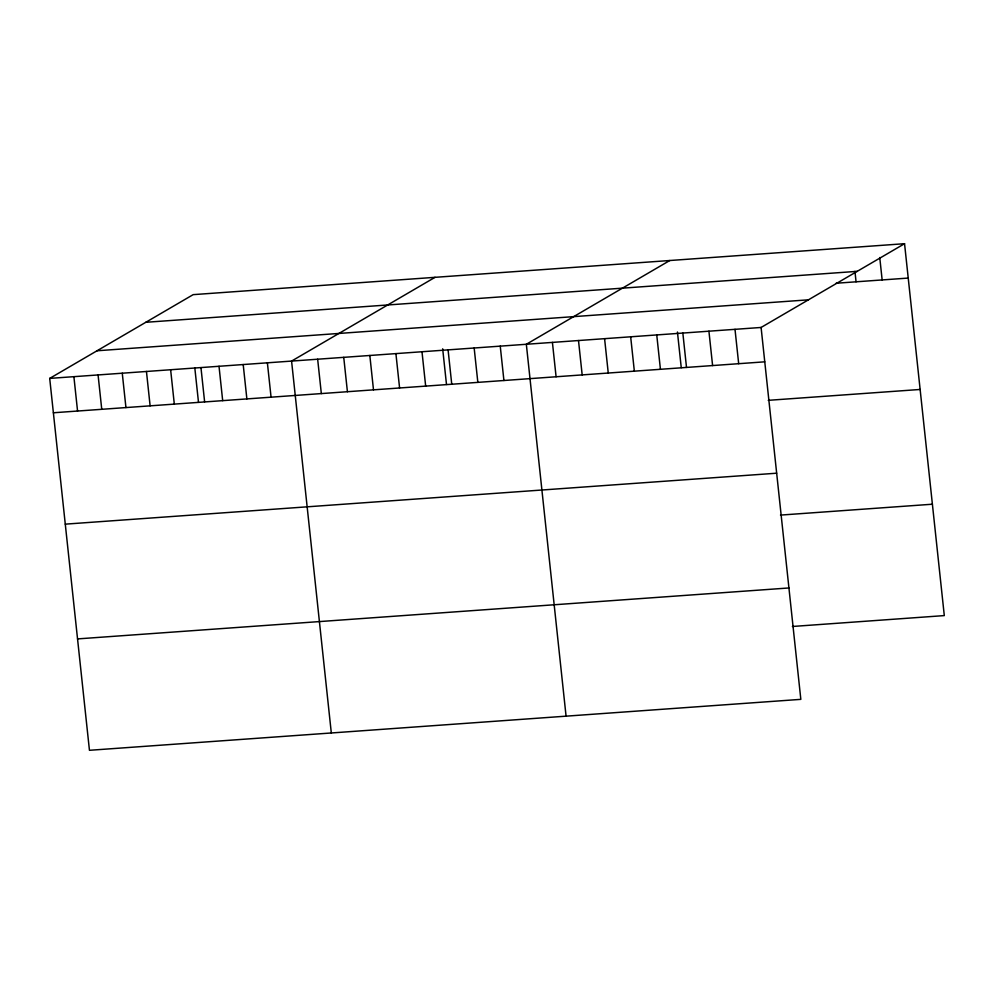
<?xml version="1.0" encoding="UTF-8"?>
<svg xmlns="http://www.w3.org/2000/svg" width="994" height="994" viewBox="0 0 994 994"><rect width="100%" height="100%" fill="white"/><g stroke="black" fill="none" stroke-linecap="round" stroke-linejoin="round"><path stroke-width="1.49" d="M904.552 243.704L761.093 327.461L800.829 699.354L89.448 750.296L49.7 378.403L193.171 294.646L904.552 243.704L944.3 615.597L792.392 626.481M435.037 277.326L291.577 361.083L331.313 732.976M669.794 260.515L526.335 344.272L566.071 716.165M145.82 322.292L857.213 271.35M836.116 283.24L908.23 278.072M97.039 350.77L808.433 299.828M49.7 378.403L761.093 327.461M53.378 412.771L764.759 361.828M768.225 400.333L920.133 389.462M65.281 524.149L776.662 473.206M780.489 515.091L932.397 504.219M77.544 638.906L788.925 587.963M879.752 257.533L882.15 279.935M854.939 271.35L856.058 281.811M735.001 329.325L738.679 363.692M708.921 331.201L712.599 365.556M682.841 333.065L686.506 367.432M677.436 332.008L681.25 367.656M656.748 334.928L660.426 369.296M630.668 336.804L634.346 371.16M604.588 338.668L608.253 373.036M578.496 340.532L582.173 374.9M552.415 342.408L556.093 376.763M500.243 346.136L503.921 380.503M474.163 348.012L477.841 382.367M448.083 349.876L451.748 384.243M442.678 348.819L446.492 384.467M421.99 351.739L425.668 386.107M395.91 353.615L399.588 387.971M369.83 355.479L373.495 389.847M343.738 357.343L347.415 391.711M317.658 359.219L321.335 393.574M267.386 362.81L271.064 397.178M243.195 364.549L246.872 398.905M219.015 366.277L222.681 400.644M200.962 367.631L204.615 401.787M194.824 368.016L198.502 402.371M170.633 369.743L174.31 404.111M146.453 371.47L150.119 405.838M122.262 373.21L125.94 407.565M98.071 374.937L101.748 409.304M73.891 376.664L77.557 411.031"/></g></svg>
